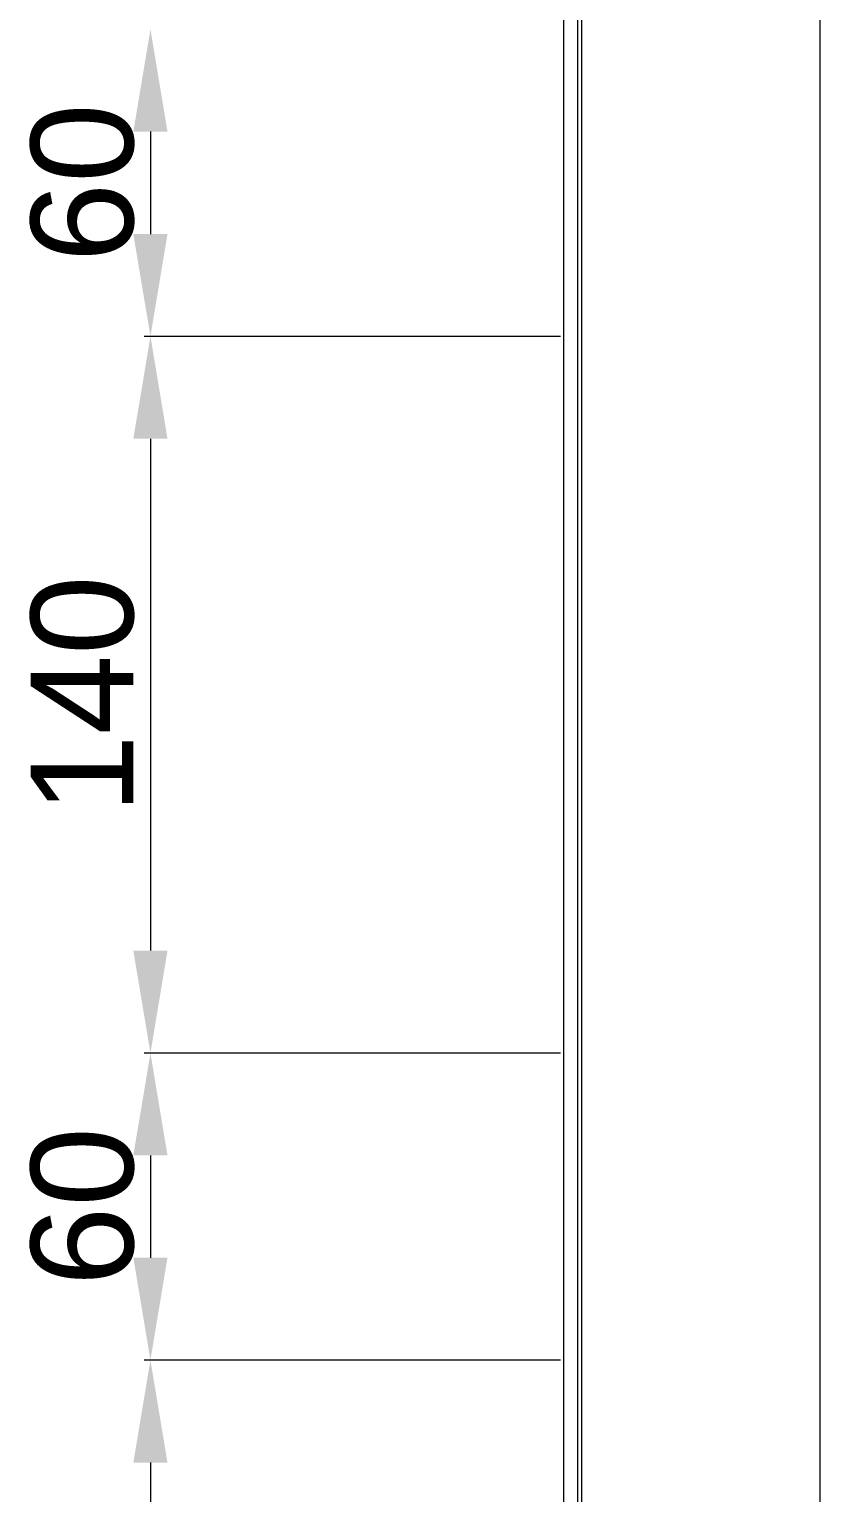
# Model space of a CAD drawing. Header units: millimetres. Extents: x 4137 to 6698, y 1400 to 3585.
# Drawn here: x 4136.6 to 4290.9, y 2664.9 to 2950.8 of the extents above; entities that cross this region are included whole.
import ezdxf

# ---------------------------------------------------------------- set-up
doc = ezdxf.new("R2010")
doc.units = ezdxf.units.MM
for name, color, linetype in [('000-PI-ORMAR', 2, 'Continuous'), ('000-PI_TEXT', 7, 'Continuous'), ('002-PI-Kabelska kanalica', 150, 'Continuous')]:
    doc.layers.add(name, color=color, linetype=linetype)
doc.styles.get("Standard").update_dxf_attribs({"font": 'arial.ttf'})

msp = doc.modelspace()

# ---------------------------------------------------------------- linework, layer by layer
at = {"layer": '000-PI-ORMAR', "color": 0, "linetype": 'ByBlock', "lineweight": 0}
for p, q in [((4244.46, 3457.78), (4244.46, 1473.28)), ((4240.95, 3437.28), (4240.95, 1486.28)), ((4243.67, 3437.28), (4243.67, 1486.28)), ((4290.95, 3405.78), (4290.95, 1515.78))]:
    msp.add_line(p, q, dxfattribs=at)
at = {"layer": '000-PI_TEXT', "color": 0, "linetype": 'ByBlock', "lineweight": 0, "ltscale": 0.25}
for p, q in [((4160.27, 2930.78), (4160.27, 2910.78)), ((4240.32, 2890.78), (4159.02, 2890.78)), ((4240.32, 2890.78), (4159.02, 2890.78)), ((4160.27, 2870.78), (4160.27, 2770.78)), ((4240.32, 2750.78), (4159.02, 2750.78)), ((4240.32, 2750.78), (4159.02, 2750.78)), ((4160.27, 2730.78), (4160.27, 2710.78)), ((4240.32, 2690.78), (4159.02, 2690.78)), ((4240.32, 2690.78), (4159.02, 2690.78)), ((4160.27, 2670.78), (4160.27, 2520.78))]:
    msp.add_line(p, q, dxfattribs=at)
at = {"layer": '000-PI_TEXT', "color": 0, "linetype": 'ByBlock', "ltscale": 0.25}
for points in [[(4156.93, 2930.78), (4163.6, 2930.78), (4160.27, 2950.78)], [(4156.93, 2910.78), (4163.6, 2910.78), (4160.27, 2890.78)], [(4156.93, 2870.78), (4163.6, 2870.78), (4160.27, 2890.78)], [(4156.93, 2770.78), (4163.6, 2770.78), (4160.27, 2750.78)], [(4156.93, 2730.78), (4163.6, 2730.78), (4160.27, 2750.78)], [(4156.93, 2710.78), (4163.6, 2710.78), (4160.27, 2690.78)], [(4156.93, 2670.78), (4163.6, 2670.78), (4160.27, 2690.78)]]:
    msp.add_solid(points, dxfattribs=at)
at = {"layer": '002-PI-Kabelska kanalica', "color": 0, "linetype": 'ByBlock', "lineweight": 0}
msp.add_line((4290.95, 3405.78), (4290.95, 1735.78), dxfattribs=at)

# ---------------------------------------------------------------- texts
at = {"layer": '000-PI_TEXT', "color": 0, "linetype": 'ByBlock', "lineweight": 0, "ltscale": 0.25, "char_height": 20, "attachment_point": 5, "rotation": 90}
for s, insert in [('60', (4147.05, 2920.78)), ('140', (4147.05, 2820.78)), ('60', (4147.05, 2720.78))]:
    msp.add_mtext(s, dxfattribs=dict(at, insert=insert))

doc.saveas('drawing.dxf')
